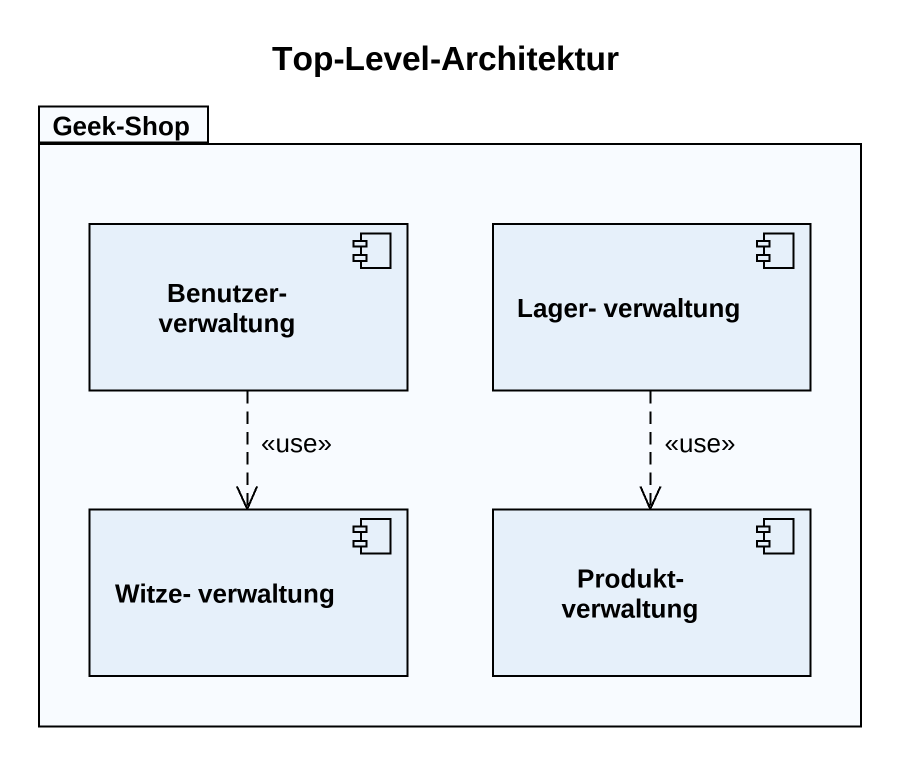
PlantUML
@startuml
title Top-Level-Architektur
package "Geek-Shop" as Geek_Shop {
  component "Benutzer- verwaltung" as Benutzer_verwaltung
  component "Lager- verwaltung" as Lager_verwaltung
  component "Witze- verwaltung" as Witze_verwaltung
  component "Produkt- verwaltung" as Produkt_verwaltung
}
Benutzer_verwaltung ..> Witze_verwaltung : <<use>>
Lager_verwaltung ..> Produkt_verwaltung : <<use>>
@enduml
